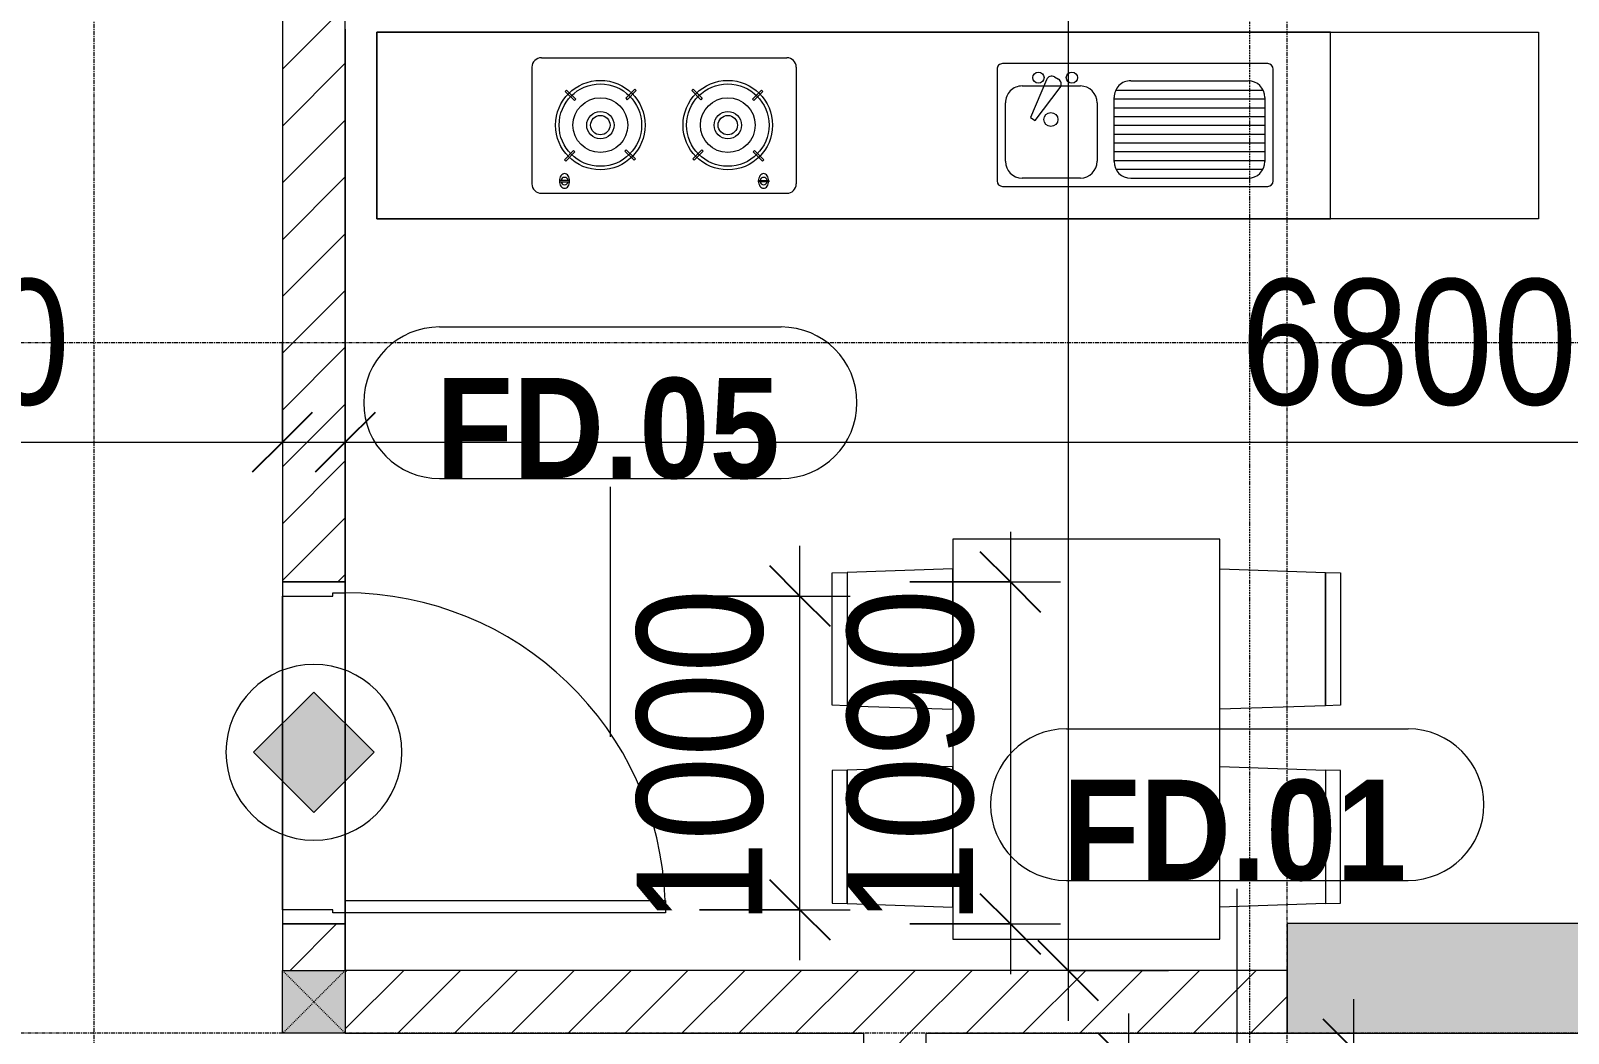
# Model space of a CAD drawing. Header units: millimetres. Extents: x 1591 to 239055, y -15958 to 83255.
# Drawn here: x 213931 to 218827, y 37037 to 40232 of the extents above; entities that cross this region are included whole.
import ezdxf

# ---------------------------------------------------------------- set-up
doc = ezdxf.new("R2010")
doc.units = ezdxf.units.MM
for name, pattern in [('Dash', [6, 3, -3]), ('Dash Dot 3_16_', [7.9375, 4.7625, -1.5875, 0, -1.5875]), ('Grid Line', [22.225, 12.7, -3.175, 3.175, -3.175])]:
    doc.linetypes.add(name, pattern=pattern)
for name, color, linetype, lineweight in [('0-1', 250, 'Continuous', 5), ('A-ANNO-DIMS', 211, 'Continuous', 9), ('A-ANNO-DIMS-160', 211, 'Continuous', 9), ('A-ANNO-NOTE', 131, 'Continuous', 9), ('A-DETL-GENF-2', 1, 'Continuous', 9), ('A-DOOR-3', 1, 'Continuous', 9), ('A-DOOR-FRAM-1', 1, 'Continuous', 9), ('A-DOOR-IDEN', 31, 'Continuous', 9), ('A-FLOR', 192, 'Continuous', 9), ('A-FLOR-2', 9, 'Continuous', 9), ('A-WALL', 113, 'Continuous', 9), ('A-WALL-3', 113, 'Continuous', 18), ('A-WALL-PATT-2', 111, 'Continuous', 9), ('G-ANNO-SYMB-1', 111, 'Dash Dot 3_16_', 18), ('I-FURN', 30, 'Continuous', 9), ('I-FURN-1', 254, 'Continuous', 9), ('S-COLS', 52, 'Continuous', 9), ('S-COLS-1', 52, 'Continuous', 5), ('S-COLS-2', 250, 'Continuous', 18), ('S-COLS-5', 52, 'Continuous', 18), ('S-COLS-HDLN', 52, 'Dash', 9), ('S-GRID-1', 1, 'Grid Line', 9)]:
    doc.layers.add(name, color=color, linetype=linetype, lineweight=lineweight)
doc.styles.add('Arial_B_5', font='arialbd_0.ttf', dxfattribs={"width": 0.9, "height": 320})
doc.styles.add('UTM Avo', font='UTM Avo.ttf', dxfattribs={"width": 0.9, "height": 400})
doc.dimstyles.new('1_Dim_chi_tiet_2_5', dxfattribs={"dimscale": 304.8, "dimtxt": 399.720379, "dimasz": 0.629921, "dimexe": 0.524934, "dimexo": 0.0625, "dimgap": 0.052493, "dimtad": 1, "dimdec": 0, "dimrnd": 5, "dimzin": 0, "dimdsep": 46, "dimtxsty": 'UTM Avo', "dimblk1": 'OBLIQUE', "dimblk2": 'OBLIQUE', "dimsah": 1, "dimcen": 0.09, "dimdle": 0.524934, "dimazin": 0, "dimtfac": 1, "dimtdec": 4, "dimtix": 1, "dimtmove": 0, "dimatfit": 3, "dimfxl": 1.049869, "dimfxlon": 1, "dimtvp": 1, "dimtolj": 1, "dimtzin": 0, "dimarcsym": 2})
doc.dimstyles.new('1_Dim_chi_tiet_2_5_1', dxfattribs={"dimscale": 304.8, "dimtxt": 399.720379, "dimasz": 0.629921, "dimexe": 0.524934, "dimexo": 0.0625, "dimgap": 0.052493, "dimtad": 1, "dimdec": 0, "dimrnd": 5, "dimzin": 0, "dimdsep": 46, "dimtxsty": 'UTM Avo', "dimblk1": 'OBLIQUE', "dimblk2": 'OBLIQUE', "dimsah": 1, "dimcen": 0.09, "dimdle": 0.524934, "dimazin": 0, "dimtfac": 1, "dimtdec": 4, "dimtix": 1, "dimtmove": 0, "dimatfit": 3, "dimfxl": 1.049869, "dimfxlon": 1, "dimtvp": 1, "dimtolj": 1, "dimtzin": 0, "dimarcsym": 2})
pattern_1 = [(45, (95879.7, 0), (-90.50967, 90.50967), [])]

# ---------------------------------------------------------------- blocks, each defined once
blk = doc.blocks.new('NCV_TKTC_KET CAU_rvt-1-TKCS_MB TẦNG 6-8')
at = {"layer": 'S-COLS-1'}
blk.add_hatch(color=256, dxfattribs=at).paths.add_polyline_path([(123052.6, 37036.9), (123052.6, 37386.9), (122052.6, 37386.9), (122052.6, 37036.9), (122206.8, 37036.9)])
at = {"layer": 'S-COLS-2'}
for p, q in [((123052.6, 37386.9), (122052.6, 37386.9)), ((122052.6, 37386.9), (122052.6, 37036.9)), ((122052.6, 37036.9), (123052.6, 37036.9))]:
    blk.add_line(p, q, dxfattribs=at)
blk = doc.blocks.new('HE BEP A1 - HE BEP A 2-901225-TKCS_MB TẦNG 6-8')
at = {"layer": 'I-FURN'}
for p, q in [((0, 0), (662.4, 0)), ((0, -594.4), (0, 0)), ((662.4, 0), (662.4, -594.4)), ((662.4, 0), (662.4, -594.4)), ((3700, 0), (662.4, 0)), ((3700, -594.4), (3700, 0)), ((3700, -594.4), (3700, 0)), ((3175.6, -81.2), (2394, -81.2)), ((844.9, -120.7), (844.9, -476.9)), ((1706.9, -103.2), (862.4, -103.2)), ((924.9, -128.9), (1298.3, -128.9)), ((1459, -129.9), (1644.4, -129.9)), ((1724.4, -476.9), (1724.4, -120.7)), ((2364, -483.2), (2364, -111.2)), ((2451.6, -118.3), (2484.1, -118.3)), ((2451.6, -122.3), (2451.6, -118.3)), ((2484.1, -122.3), (2451.6, -122.3)), ((2484.1, -118.3), (2484.1, -122.3)), ((3085.5, -118.3), (3085.5, -122.3)), ((3118, -118.3), (3085.5, -118.3)), ((3085.5, -122.3), (3118, -122.3)), ((3118, -122.3), (3118, -118.3)), ((3205.6, -483.2), (3205.6, -111.2)), ((871.5, -386.8), (871.5, -182.3)), ((871.5, -184.9), (1351.6, -184.9)), ((877.9, -156.9), (1345.2, -156.9)), ((1351.6, -182.3), (1351.6, -386.8)), ((1405.6, -369.9), (1405.6, -183.2)), ((1697.8, -183.2), (1697.8, -369.9)), ((2471.8, -183.9), (2467.4, -188.3)), ((2467.4, -188.3), (2496.5, -217.4)), ((2500.9, -213), (2471.8, -183.9)), ((2689.3, -186.7), (2660.2, -215.8)), ((2664.6, -220.2), (2693.7, -191.1)), ((2693.7, -191.1), (2689.3, -186.7)), ((2875.9, -191.1), (2880.3, -186.7)), ((2905, -220.2), (2875.9, -191.1)), ((2880.3, -186.7), (2909.4, -215.8)), ((3068.7, -213), (3097.9, -183.9)), ((3102.3, -188.3), (3073.1, -217.4)), ((3097.9, -183.9), (3102.3, -188.3)), ((871.5, -212.9), (1351.6, -212.9)), ((871.5, -240.9), (1351.6, -240.9)), ((2496.5, -217.4), (2500.9, -213)), ((2660.2, -215.8), (2664.6, -220.2)), ((2909.4, -215.8), (2905, -220.2)), ((3073.1, -217.4), (3068.7, -213)), ((871.5, -268.9), (1351.6, -268.9)), ((871.5, -296.9), (1351.6, -296.9)), ((871.5, -324.9), (1351.6, -324.9)), ((1602.7, -313.4), (1523.8, -418.4)), ((1566.6, -443.1), (1618.1, -322.3)), ((1618.1, -322.3), (1602.7, -313.4)), ((871.5, -352.9), (1351.6, -352.9)), ((871.5, -380.9), (1351.6, -380.9)), ((2470.1, -405.9), (2499.2, -376.7)), ((2503.6, -381.1), (2474.5, -410.3)), ((2499.2, -376.7), (2503.6, -381.1)), ((2663, -383.9), (2667.3, -379.5)), ((2692.1, -413), (2663, -383.9)), ((2667.3, -379.5), (2696.5, -408.6)), ((2902.3, -379.5), (2873.2, -408.6)), ((2877.5, -413), (2906.7, -383.9)), ((2906.7, -383.9), (2902.3, -379.5)), ((3070.4, -376.7), (3066, -381.1)), ((3066, -381.1), (3095.1, -410.3)), ((3099.5, -405.9), (3070.4, -376.7)), ((876.4, -408.9), (1346.8, -408.9)), ((1298.3, -440.1), (924.9, -440.1)), ((1644.4, -423.2), (1459, -423.2)), ((2474.5, -410.3), (2470.1, -405.9)), ((2696.5, -408.6), (2692.1, -413)), ((2873.2, -408.6), (2877.5, -413)), ((3095.1, -410.3), (3099.5, -405.9)), ((1541.1, -452.3), (1528.6, -445.1)), ((862.4, -494.4), (1706.9, -494.4)), ((3175.6, -513.2), (2394, -513.2)), ((662.4, -594.4), (0, -594.4)), ((662.4, -594.4), (3700, -594.4))]:
    blk.add_line(p, q, dxfattribs=at)
for centre, radius in [((2581.9, -298.5), 142.6), ((2581.9, -298.5), 131.3), ((2987.7, -298.5), 142.6), ((2987.7, -298.5), 131.3), ((2581.9, -298.5), 87.2), ((2987.7, -298.5), 87.2), ((2581.9, -298.5), 43.6), ((2581.9, -298.5), 30.9), ((2987.7, -298.5), 43.6), ((2987.7, -298.5), 30.9), ((1552.8, -316.6), 22.2), ((1485.9, -449.9), 17.8), ((1592.6, -449.9), 17.8)]:
    blk.add_circle(centre, radius, dxfattribs=at)
for centre, radius, start, end in [((2394, -111.2), 30, 90, 180), ((2467.9, -108.8), 11.5, 90, 120.7976), ((2467.9, -108.8), 11.5, 59.2024, 90), ((3101.8, -108.8), 11.5, 90, 120.7976), ((3101.8, -108.8), 11.5, 59.2024, 90), ((3175.6, -111.2), 30, 360, 90), ((862.4, -120.7), 17.5, 90, 180), ((924.9, -182.3), 53.3, 90, 180), ((1298.3, -182.3), 53.3, 0, 90), ((1459, -183.2), 53.3, 90, 180), ((1644.4, -183.2), 53.3, 0, 90), ((1706.9, -120.7), 17.5, 0, 90), ((2485.1, -120.7), 33.5, 163.9419, 180), ((2485.1, -120.7), 33.5, 180, 196.0581), ((2476.6, -118.2), 24.7, 145.204, 163.9419), ((2476.6, -123.1), 24.7, 196.0581, 214.796), ((2467.8, -120.3), 11.6, 9.7177, 170.2823), ((2467.8, -120.3), 11.6, 189.9102, 350.0898), ((2471.3, -114.5), 18.1, 120.7976, 145.204), ((2471.3, -126.9), 18.1, 214.796, 239.2024), ((2467.9, -132.6), 11.5, 239.2024, 270), ((2467.9, -132.6), 11.5, 270, 300.7976), ((2464.5, -114.5), 18.1, 34.796, 59.2024), ((2464.5, -126.9), 18.1, 300.7976, 325.204), ((2459.1, -118.2), 24.7, 16.0581, 34.796), ((2459.1, -123.1), 24.7, 325.204, 343.9419), ((2450.6, -120.7), 33.5, 0, 16.0581), ((2450.6, -120.7), 33.5, 343.9419, 0), ((3119, -120.7), 33.5, 163.9419, 180), ((3119, -120.7), 33.5, 180, 196.0581), ((3110.5, -118.2), 24.7, 145.204, 163.9419), ((3110.5, -123.1), 24.7, 196.0581, 214.796), ((3105.2, -114.5), 18.1, 120.7976, 145.204), ((3105.2, -126.9), 18.1, 214.796, 239.2024), ((3101.8, -120.3), 11.6, 9.7177, 170.2823), ((3101.8, -120.3), 11.6, 189.9102, 350.0898), ((3101.8, -132.6), 11.5, 239.2024, 270), ((3101.8, -132.6), 11.5, 270, 300.7976), ((3098.4, -114.5), 18.1, 34.796, 59.2024), ((3098.4, -126.9), 18.1, 300.7976, 325.204), ((3093, -118.2), 24.7, 16.0581, 34.796), ((3093, -123.1), 24.7, 325.204, 343.9419), ((3084.5, -120.7), 33.5, 0, 16.0581), ((3084.5, -120.7), 33.5, 343.9419, 0), ((924.9, -386.8), 53.3, 180, 270), ((1298.3, -386.8), 53.3, 270, 0), ((1459, -369.9), 53.3, 180, 270), ((1644.4, -369.9), 53.3, 270, 0), ((1537.5, -429.7), 17.8, 140.5382, 240.0479), ((862.4, -476.9), 17.5, 180, 270), ((1549.9, -436.9), 17.8, 240.0479, 339.4621), ((1706.9, -476.9), 17.5, 270, 0), ((2394, -483.2), 30, 180, 270), ((3175.6, -483.2), 30, 270, 0)]:
    blk.add_arc(centre, radius, start, end, dxfattribs=at)
at = {"layer": 'I-FURN-1'}
for p, q in [((0, 0), (3700, 0)), ((0, -594.4), (0, 0)), ((3700, 0), (3700, -594.4)), ((3700, -594.4), (0, -594.4))]:
    blk.add_line(p, q, dxfattribs=at)
blk = doc.blocks.new('RES_BAN AN 1 - RES_BAN AN 1-901196-TKCS_MB TẦNG 6-8')
at = {"layer": 'I-FURN-1'}
for p, q in [((-425, 0), (-425, -1275)), ((425, 0), (-425, 0)), ((425, -1275), (425, 0)), ((-761.9, -113.5), (-809.6, -115.1)), ((-809.6, -115.1), (-809.6, -536.9)), ((-761.9, -113.5), (-425, -102.3)), ((-761.9, -538.5), (-761.9, -113.5)), ((-761.9, -538.5), (-761.9, -113.5)), ((-425, -102.3), (-425, -549.7)), ((425, -102.3), (425, -549.7)), ((761.9, -113.5), (425, -102.3)), ((761.9, -538.5), (761.9, -113.5)), ((761.9, -113.5), (761.9, -538.5)), ((809.6, -115.1), (761.9, -113.5)), ((809.6, -536.9), (809.6, -115.1)), ((-809.6, -536.9), (-761.9, -538.5)), ((-425, -549.7), (-761.9, -538.5)), ((425, -549.7), (761.9, -538.5)), ((761.9, -538.5), (809.6, -536.9)), ((-761.9, -743.8), (-425, -732.5)), ((-425, -732.5), (-425, -1180)), ((425, -732.5), (425, -1180)), ((761.9, -743.8), (425, -732.5)), ((-809.6, -745.3), (-761.9, -743.8)), ((-809.6, -1167.2), (-809.6, -745.3)), ((-761.9, -1168.8), (-761.9, -743.8)), ((-761.9, -743.8), (-761.9, -1168.8)), ((761.9, -743.8), (809.6, -745.3)), ((761.9, -1168.8), (761.9, -743.8)), ((761.9, -1168.8), (761.9, -743.8)), ((809.6, -745.3), (809.6, -1167.2)), ((-761.9, -1168.8), (-809.6, -1167.2)), ((-425, -1180), (-761.9, -1168.8)), ((425, -1180), (761.9, -1168.8)), ((809.6, -1167.2), (761.9, -1168.8)), ((-425, -1275), (425, -1275))]:
    blk.add_line(p, q, dxfattribs=at)
blk = doc.blocks.new('NCV_TKTC_TANG 6 - 8_rvt-2-TKCS_MB TẦNG 6-8')
at = {"layer": 'A-FLOR-2'}
for p, q in [((119052.6, 40236.9), (119052.6, 37236.9)), ((119052.6, 37387.8), (119052.6, 38477.8)), ((118852.6, 38430.3), (118852.6, 37430.3))]:
    blk.add_line(p, q, dxfattribs=at)
at = {"layer": 'I-FURN-1', "rotation": 180}
for name, p in [('HE BEP A1 - HE BEP A 2-901225-TKCS_MB TẦNG 6-8', (122852.6, 39632.6)), ('RES_BAN AN 1 - RES_BAN AN 1-901196-TKCS_MB TẦNG 6-8', (121412.6, 37336.9))]:
    blk.add_blockref(name, p, dxfattribs=at)
blk = doc.blocks.new('G1_SOF - BO TRU - 200x200-3056269-TKCS_MB TẦNG 6-8')
at = {"layer": 'S-COLS'}
blk.add_hatch(color=256, dxfattribs=at).paths.add_polyline_path([(100, 100), (-100, 100), (-100, -100), (100, -100)])
at = {"layer": 'S-COLS-5'}
for p, q in [((-100, 100), (100, 100)), ((-100, -100), (-100, 100)), ((100, 100), (100, -100)), ((100, -100), (-100, -100))]:
    blk.add_line(p, q, dxfattribs=at)
at = {"layer": 'S-COLS-HDLN'}
for p, q in [((100, -100), (-100, 100)), ((-100, -100), (100, 100))]:
    blk.add_line(p, q, dxfattribs=at)
blk = doc.blocks.new('FD_05 - FD_05-1000x2200mm-835434-TKCS_MB TẦNG 6-8')
at = {"layer": 'A-DETL-GENF-2'}
for p, q in [((470, 100), (470, 1120)), ((470, 1120), (510, 1120)), ((510, 1120), (510, 100)), ((510, 100), (470, 100))]:
    blk.add_line(p, q, dxfattribs=at)
blk.add_arc((510, 100), 1020, 92.2475, 180, dxfattribs=at)
at = {"layer": 'A-DOOR-FRAM-1'}
for p, q in [((-510, 100), (-545, 100)), ((-545, 100), (-545, -100)), ((-510, 60), (-510, 100)), ((545, 100), (510, 100)), ((510, 100), (510, 60)), ((545, -100), (545, 100)), ((-500, 60), (-510, 60)), ((-500, -100), (-500, 60)), ((510, 60), (500, 60)), ((500, 60), (500, -100)), ((-545, -100), (-500, -100)), ((500, -100), (545, -100))]:
    blk.add_line(p, q, dxfattribs=at)
blk = doc.blocks.new('HDNDCT_GHI CHÚ CỬA CHỐNG CHÁY EI30 - HDNDCT_GHI CHÚ CỬA CHỐNG CHÁY EI30-2461928-TKCS_MB TẦNG 6-8')
at = {"layer": 'A-ANNO-NOTE'}
blk.add_hatch(color=256, dxfattribs=at).paths.add_polyline_path([(-1.2, 0), (0, 1.2), (1.2, 0), (0, -1.2)])
for p, q in [((0, 1.2), (-1.2, 0)), ((1.2, 0), (0, 1.2)), ((-1.2, 0), (0, -1.2)), ((0, -1.2), (1.2, 0))]:
    blk.add_line(p, q, dxfattribs=at)
for start, end in [(360, 180), (180, 360)]:
    blk.add_arc((0, 0), 1.75, start, end, dxfattribs=at)
blk = doc.blocks.new('DIMBLOCK75-TKCS_MB TẦNG 6-8')
at = {"layer": 'A-ANNO-DIMS-160'}
for p, q in [((212332.3, 39240.8), (212332.3, 38760.8)), ((212332.3, 38920.8), (212332.3, 39240.8)), ((214732.2, 39240.8), (214732.2, 38760.8)), ((214732.2, 38920.8), (214732.2, 39240.8)), ((212172.3, 38920.8), (214892.2, 38920.8))]:
    blk.add_line(p, q, dxfattribs=at)
at = {"layer": 'A-ANNO-DIMS-160', "lineweight": 25}
for p, q in [((212332.3, 38920.8), (212428.3, 39016.8)), ((214732.2, 38920.8), (214828.2, 39016.8)), ((212332.3, 38920.8), (212236.3, 38824.8)), ((214732.2, 38920.8), (214636.2, 38824.8))]:
    blk.add_line(p, q, dxfattribs=at)
at = {"layer": 'A-ANNO-DIMS-160', "color": 0, "insert": (212984.5, 39440.4), "char_height": 400, "width": 1314.636, "attachment_point": 1, "line_spacing_factor": 1.110334, "style": 'UTM Avo'}
blk.add_mtext('2400', dxfattribs=at)
blk = doc.blocks.new('_Oblique')
at = {"color": 0, "linetype": 'ByBlock', "lineweight": -2}
blk.add_line((-0.5, -0.5), (0.5, 0.5), dxfattribs=at)
blk = doc.blocks.new('DIMBLOCK132-TKCS_MB TẦNG 6-8')
at = {"layer": 'A-ANNO-DIMS-160'}
for p, q in [((217234.4, 45396.9), (217234.4, 37076.9)), ((217554.4, 45236.9), (217074.4, 45236.9)), ((217234.4, 45236.9), (217554.4, 45236.9)), ((217554.4, 37236.9), (217074.4, 37236.9)), ((217234.4, 37236.9), (217554.4, 37236.9))]:
    blk.add_line(p, q, dxfattribs=at)
at = {"layer": 'A-ANNO-DIMS-160', "lineweight": 25}
for p, q in [((217234.4, 45236.9), (217138.4, 45332.9)), ((217234.4, 45236.9), (217330.4, 45140.9)), ((217234.4, 37236.9), (217138.4, 37332.9)), ((217234.4, 37236.9), (217330.4, 37140.9))]:
    blk.add_line(p, q, dxfattribs=at)
at = {"layer": 'A-ANNO-DIMS-160', "color": 0, "insert": (216714.8, 40689.2), "char_height": 400, "width": 1314.636, "attachment_point": 1, "rotation": 90, "line_spacing_factor": 1.110334, "style": 'UTM Avo'}
blk.add_mtext('8000', dxfattribs=at)
blk = doc.blocks.new('DIMBLOCK133-TKCS_MB TẦNG 6-8')
at = {"layer": 'A-ANNO-DIMS-160'}
for p, q in [((214932.2, 39240.8), (214932.2, 38760.8)), ((214932.2, 38920.8), (214932.2, 39240.8)), ((221732.3, 39240.8), (221732.3, 38760.8)), ((221732.3, 38920.8), (221732.3, 39240.8)), ((214772.2, 38920.8), (221892.3, 38920.8))]:
    blk.add_line(p, q, dxfattribs=at)
at = {"layer": 'A-ANNO-DIMS-160', "lineweight": 25}
for p, q in [((214932.2, 38920.8), (215028.2, 39016.8)), ((221732.3, 38920.8), (221828.3, 39016.8)), ((214932.2, 38920.8), (214836.2, 38824.8)), ((221732.3, 38920.8), (221636.3, 38824.8))]:
    blk.add_line(p, q, dxfattribs=at)
at = {"layer": 'A-ANNO-DIMS-160', "color": 0, "insert": (217784.5, 39440.4), "char_height": 400, "width": 1314.636, "attachment_point": 1, "line_spacing_factor": 1.110334, "style": 'UTM Avo'}
blk.add_mtext('6800', dxfattribs=at)
blk = doc.blocks.new('DIMBLOCK185-TKCS_MB TẦNG 6-8')
at = {"layer": 'A-ANNO-DIMS-160'}
for p, q in [((218143, 37145.3), (218143, 35535.3)), ((218574.1, 36985.3), (217983, 36985.3)), ((218143, 36985.3), (218574.1, 36985.3)), ((218574.1, 35695.3), (217983, 35695.3)), ((218143, 35695.3), (218574.1, 35695.3))]:
    blk.add_line(p, q, dxfattribs=at)
at = {"layer": 'A-ANNO-DIMS-160', "lineweight": 25}
for p, q in [((218143, 36985.3), (218047, 37081.3)), ((218143, 36985.3), (218239, 36889.3)), ((218143, 35695.3), (218047, 35791.3)), ((218143, 35695.3), (218239, 35599.3))]:
    blk.add_line(p, q, dxfattribs=at)
at = {"layer": 'A-ANNO-DIMS-160', "color": 0, "insert": (217623.4, 35792.5), "char_height": 400, "width": 1314.636, "attachment_point": 1, "rotation": 90, "line_spacing_factor": 1.110334, "style": 'UTM Avo'}
blk.add_mtext('1290', dxfattribs=at)
blk = doc.blocks.new('DIMBLOCK234-TKCS_MB TẦNG 6-8')
at = {"layer": 'A-ANNO-DIMS-160'}
for p, q in [((217427, 37100.3), (217427, 35580.3)), ((217107, 36940.3), (217587, 36940.3)), ((217427, 36940.3), (217107, 36940.3)), ((217107, 35740.3), (217587, 35740.3)), ((217427, 35740.3), (217107, 35740.3))]:
    blk.add_line(p, q, dxfattribs=at)
at = {"layer": 'A-ANNO-DIMS-160', "lineweight": 25}
for p, q in [((217427, 36940.3), (217331, 37036.3)), ((217427, 36940.3), (217523, 36844.3)), ((217427, 35740.3), (217331, 35836.3)), ((217427, 35740.3), (217523, 35644.3))]:
    blk.add_line(p, q, dxfattribs=at)
at = {"layer": 'A-ANNO-DIMS-160', "color": 0, "insert": (216907.4, 35792.5), "char_height": 400, "width": 1314.636, "attachment_point": 1, "rotation": 90, "line_spacing_factor": 1.110334, "style": 'UTM Avo'}
blk.add_mtext('1200', dxfattribs=at)
blk = doc.blocks.new('STN_Door Tag - STN_Door Tag-1788670-TKCS_MB TẦNG 6-8')
at = {"layer": 'A-DOOR-IDEN'}
for p, q in [((-3.37, 1.495), (3.431, 1.495)), ((-3.37, -1.524), (3.431, -1.524))]:
    blk.add_line(p, q, dxfattribs=at)
for centre, start, end in [((-3.37, -0.015), 90, 270), ((3.431, -0.015), 270, 90)]:
    blk.add_arc(centre, 1.509, start, end, dxfattribs=at)
blk = doc.blocks.new('DIMBLOCK273-TKCS_MB TẦNG 6-8')
at = {"layer": 'A-ANNO-DIMS-160'}
for p, q in [((217050.5, 38635.3), (217050.5, 37225.3)), ((216730.5, 38475.3), (217210.5, 38475.3)), ((217050.5, 38475.3), (216730.5, 38475.3)), ((216730.5, 37385.3), (217210.5, 37385.3)), ((217050.5, 37385.3), (216730.5, 37385.3))]:
    blk.add_line(p, q, dxfattribs=at)
at = {"layer": 'A-ANNO-DIMS-160', "lineweight": 25}
for p, q in [((217050.5, 38475.3), (216954.5, 38571.3)), ((217050.5, 38475.3), (217146.5, 38379.3)), ((217050.5, 37385.3), (216954.5, 37481.3)), ((217050.5, 37385.3), (217146.5, 37289.3))]:
    blk.add_line(p, q, dxfattribs=at)
at = {"layer": 'A-ANNO-DIMS-160', "color": 0, "insert": (216530.9, 37382.5), "char_height": 400, "width": 1314.636, "attachment_point": 1, "rotation": 90, "line_spacing_factor": 1.110334, "style": 'UTM Avo'}
blk.add_mtext('1090', dxfattribs=at)
blk = doc.blocks.new('DIMBLOCK274-TKCS_MB TẦNG 6-8')
at = {"layer": 'A-ANNO-DIMS-160'}
for p, q in [((216380.3, 37270.3), (216380.3, 38590.3)), ((216060.3, 38430.3), (216540.3, 38430.3)), ((216380.3, 38430.3), (216060.3, 38430.3)), ((216060.3, 37430.3), (216540.3, 37430.3)), ((216380.3, 37430.3), (216060.3, 37430.3))]:
    blk.add_line(p, q, dxfattribs=at)
at = {"layer": 'A-ANNO-DIMS-160', "lineweight": 25}
for p, q in [((216380.3, 38430.3), (216284.3, 38526.3)), ((216380.3, 38430.3), (216476.3, 38334.3)), ((216380.3, 37430.3), (216284.3, 37526.3)), ((216380.3, 37430.3), (216476.3, 37334.3))]:
    blk.add_line(p, q, dxfattribs=at)
at = {"layer": 'A-ANNO-DIMS-160', "color": 0, "insert": (215860.6, 37382.5), "char_height": 400, "width": 1314.636, "attachment_point": 1, "rotation": 90, "line_spacing_factor": 1.110334, "style": 'UTM Avo'}
blk.add_mtext('1000', dxfattribs=at)

msp = doc.modelspace()

# ---------------------------------------------------------------- hatches: boundary and pattern name
at = {"layer": 'A-WALL-PATT-2'}
h = msp.add_hatch(dxfattribs=at)
h.set_pattern_fill('FP_1', color=256, style=0, pattern_type=2)
h.set_pattern_definition(pattern_1)
h.paths.add_polyline_path([(214732.2, 37236.9), (214932.2, 37236.9), (214932.2, 37385.3), (214732.2, 37385.3)])
h.paths.add_polyline_path([(214862.4, 38475.3), (214932.2, 38475.3), (214932.2, 41286.9), (214732.2, 41286.9), (214732.2, 38475.3)])
h = msp.add_hatch(dxfattribs=at)
h.set_pattern_fill('FP_1', color=256, style=0, pattern_type=2)
h.set_pattern_definition(pattern_1)
h.paths.add_polyline_path([(217932.3, 37036.9), (217932.3, 37236.9), (214932.3, 37236.9), (214932.3, 37036.9), (216782.3, 37036.9)])
h = msp.add_hatch(dxfattribs=at)
h.set_pattern_fill('FP_1', color=256, style=0, pattern_type=2)
h.set_pattern_definition(pattern_1)
h.paths.add_polyline_path([(216582.3, 35387.3), (216782.3, 35387.3), (216782.3, 35695.3), (216582.3, 35695.3)])
h.paths.add_polyline_path([(216582.3, 36985.3), (216782.3, 36985.3), (216782.3, 37036.9), (216582.3, 37036.9)])

# ---------------------------------------------------------------- linework, layer by layer
at = {"layer": 'A-DOOR-IDEN'}
for p, q in [((215776.4, 37981.7), (215776.4, 38778.5)), ((217772.8, 36899.9), (217772.8, 37497.6))]:
    msp.add_line(p, q, dxfattribs=at)
at = {"layer": 'A-FLOR'}
msp.add_line((214732.2, 37037.4), (214732.2, 37236.9), dxfattribs=at)
at = {"layer": 'A-WALL'}
for p, q in [((214932.2, 38440.3), (214932.2, 37420.3)), ((214732.2, 37430.3), (214732.2, 38430.3))]:
    msp.add_line(p, q, dxfattribs=at)
at = {"layer": 'A-WALL-3'}
for p, q in [((214932.2, 38475.3), (214932.2, 42136.9)), ((214732.2, 41286.9), (214732.2, 38475.3)), ((214732.2, 38475.3), (214932.2, 38475.3)), ((214732.2, 37385.3), (214732.2, 37236.9)), ((214932.2, 37385.3), (214732.2, 37385.3)), ((214932.2, 37236.9), (214932.2, 37385.3)), ((217932.3, 37236.9), (214932.3, 37236.9)), ((217932.3, 37036.9), (217932.3, 37236.9)), ((214932.3, 37036.9), (216582.3, 37036.9)), ((216582.3, 37036.9), (216582.3, 36985.3)), ((216782.3, 37036.9), (217932.3, 37036.9)), ((216782.3, 36985.3), (216782.3, 37036.9))]:
    msp.add_line(p, q, dxfattribs=at)
at = {"layer": 'G-ANNO-SYMB-1'}
msp.add_line((217812.3, 82873.6), (217812.3, 13592.5), dxfattribs=at)
at = {"layer": 'S-GRID-1'}
for p, q in [((214132.3, 19149.4), (214132.3, 77012.5)), ((217932.3, 19149.4), (217932.3, 77012.5)), ((223800.6, 39236.9), (130306.5, 39236.9)), ((223800.6, 37036.9), (130306.5, 37036.9))]:
    msp.add_line(p, q, dxfattribs=at)

# ---------------------------------------------------------------- block references
at = {"layer": '0-1'}
for name in ['NCV_TKTC_KET CAU_rvt-1-TKCS_MB TẦNG 6-8', 'NCV_TKTC_TANG 6 - 8_rvt-2-TKCS_MB TẦNG 6-8']:
    msp.add_blockref(name, (95879.7, 0), dxfattribs=at)
at = {"layer": 'A-ANNO-NOTE', "xscale": 160, "yscale": 160, "zscale": 160}
msp.add_blockref('HDNDCT_GHI CHÚ CỬA CHỐNG CHÁY EI30 - HDNDCT_GHI CHÚ CỬA CHỐNG CHÁY EI30-2461928-TKCS_MB TẦNG 6-8', (214832.2, 37932.4), dxfattribs=at)
at = {"layer": 'A-DOOR-3', "rotation": 270.0000000000001}
msp.add_blockref('FD_05 - FD_05-1000x2200mm-835434-TKCS_MB TẦNG 6-8', (214832.2, 37930.3), dxfattribs=at)
at = {"layer": 'A-DOOR-IDEN', "xscale": 159.9999999999999, "yscale": 159.9999999999999, "zscale": 159.9999999999999}
for p in [(215771.5, 39048.8), (217768, 37767.9)]:
    msp.add_blockref('STN_Door Tag - STN_Door Tag-1788670-TKCS_MB TẦNG 6-8', p, dxfattribs=at)
at = {"layer": 'S-COLS', "rotation": 180}
msp.add_blockref('G1_SOF - BO TRU - 200x200-3056269-TKCS_MB TẦNG 6-8', (214832.3, 37136.9), dxfattribs=at)

# ---------------------------------------------------------------- texts
at = {"layer": 'A-DOOR-IDEN', "char_height": 320, "width": 1124.64, "attachment_point": 5, "line_spacing_factor": 0.936439, "style": 'Arial_B_5'}
for s, insert in [('\\pt7.2,14.4,21.6,28.8,36,43.2,50.4,57.6,64.8,72,79.2,86.4,93.6,100.8,108,115.2,122.4,129.6,136.8,144,151.2,158.4,165.6,172.8,180,187.2,194.4,201.6,208.8,216,223.2,230.4;FD.05', (215768.3, 38963.4)), ('\\pt7.2,14.4,21.6,28.8,36,43.2,50.4,57.6,64.8,72,79.2,86.4,93.6,100.8,108,115.2,122.4,129.6,136.8,144,151.2,158.4,165.6,172.8,180,187.2,194.4,201.6,208.8,216,223.2,230.4;FD.01', (217764.7, 37682.6))]:
    msp.add_mtext(s, dxfattribs=dict(at, insert=insert))

# ---------------------------------------------------------------- dimensions: what is measured, and where the dimension line sits
at = {"layer": 'A-ANNO-DIMS'}
for base, p1, p2, dimstyle, override, picture, middle in [((217234.4, 37236.9), (217554.4, 45236.9), (217554.4, 37236.9), '1_Dim_chi_tiet_2_5', {"dimpost": '<>', "dimfxl": 8000}, 'DIMBLOCK132-TKCS_MB TẦNG 6-8', (217011.4, 41236.9)), ((216380.3, 38430.3), (216060.3, 37430.3), (216060.3, 38430.3), '1_Dim_chi_tiet_2_5_1', {"dimpost": '<>', "dimfxl": 1000}, 'DIMBLOCK274-TKCS_MB TẦNG 6-8', (216157.3, 37930.3)), ((217050.5, 37385.3), (216730.5, 38475.3), (216730.5, 37385.3), '1_Dim_chi_tiet_2_5_1', {"dimpost": '<>', "dimfxl": 1090}, 'DIMBLOCK273-TKCS_MB TẦNG 6-8', (216827.5, 37930.3)), ((218143, 35695.3), (218574.1, 36985.3), (218574.1, 35695.3), '1_Dim_chi_tiet_2_5', {"dimpost": '<>', "dimfxl": 1290}, 'DIMBLOCK185-TKCS_MB TẦNG 6-8', (217920, 36340.3)), ((217427, 35740.3), (217107, 36940.3), (217107, 35740.3), '1_Dim_chi_tiet_2_5', {"dimpost": '<>', "dimfxl": 1200}, 'DIMBLOCK234-TKCS_MB TẦNG 6-8', (217204, 36340.3))]:
    dim = msp.add_linear_dim(base=base, p1=p1, p2=p2, angle=90, dimstyle=dimstyle, override=override, dxfattribs=at)
    dim.commit()
    dim.dimension.update_dxf_attribs({"geometry": picture, "text_midpoint": middle})
for base, p1, p2, override, picture, middle in [((214732.2, 38920.8), (212332.3, 39240.8), (214732.2, 39240.8), {"dimpost": '<>', "dimfxl": 2399.928669}, 'DIMBLOCK75-TKCS_MB TẦNG 6-8', (213532.2, 39143.8)), ((221732.3, 38920.8), (214932.2, 39240.8), (221732.3, 39240.8), {"dimpost": '<>', "dimfxl": 6800.071331}, 'DIMBLOCK133-TKCS_MB TẦNG 6-8', (218332.2, 39143.8))]:
    dim = msp.add_linear_dim(base=base, p1=p1, p2=p2, dimstyle='1_Dim_chi_tiet_2_5', override=override, dxfattribs=at)
    dim.commit()
    dim.dimension.update_dxf_attribs({"geometry": picture, "text_midpoint": middle})

doc.saveas('drawing.dxf')
